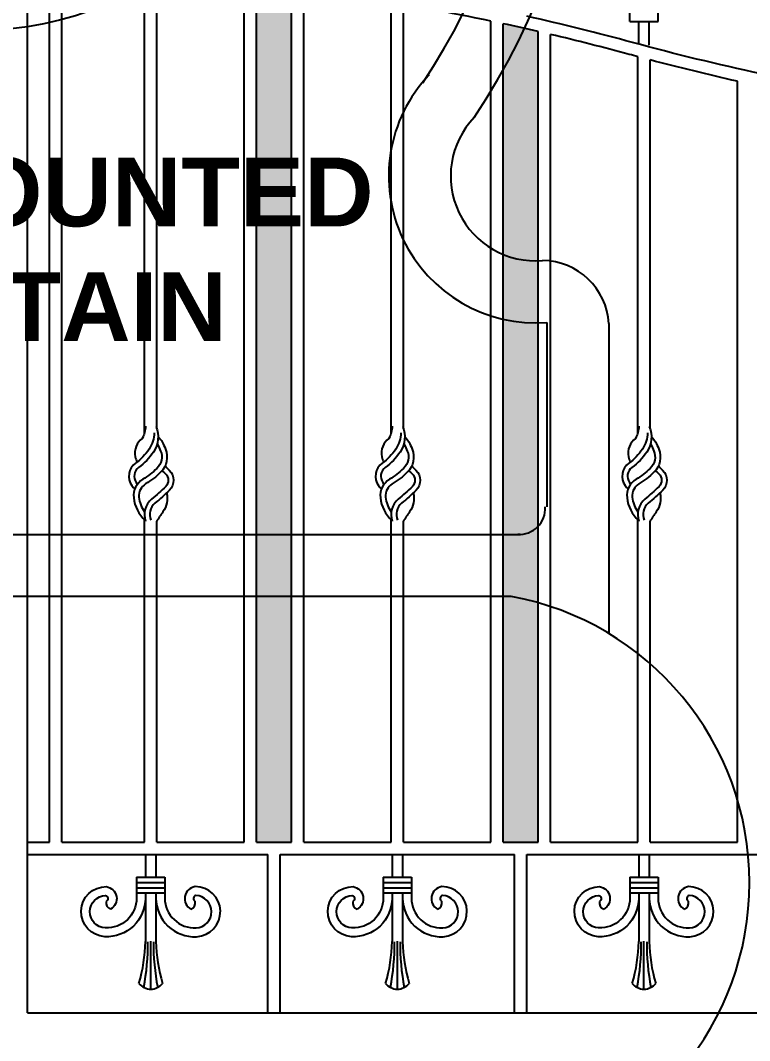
# Model space of a CAD drawing. Header units: inches. Extents: x 13054 to 48691, y 5623 to 20391.
# Drawn here: x 48408.33 to 48434.82, y 18802.12 to 18839.18 of the extents above; entities that cross this region are included whole.
import ezdxf

# ---------------------------------------------------------------- set-up
doc = ezdxf.new("R2010")
doc.units = ezdxf.units.IN
doc.header["$MEASUREMENT"] = 0
doc.styles.get("Standard").update_dxf_attribs({"font": 'arial.ttf'})
pattern_1 = [(130, (50577.7649, 18789.7504), (-1.1474784, -0.10039135), [0.1199856, -1.3198414]), (185, (50577.7649, 18789.7504), (0.22197546, 1.2033628), [0.09598847, -1.0558731]), (79.5486, (50577.6693, 18789.742), (-0.9255038, 1.1029707), [0.10197205, -1.1216926]), (133.8158, (50577.7649, 18790.0704), (-1.7073805, -0.2647986), [0.1799784, -1.9797621]), (83.3644, (50577.6226, 18790.0483), (-1.4952806, 1.5584013), [0.1529581, -1.6825386]), (188.8158, (50577.7649, 18790.0704), (-1.4952794, 1.5584025), [0.1439827, -1.5838097]), (159, (50577.6049, 18789.9904), (-0.95493653, -0.64411282), [0.1199856, -1.3198414]), (214, (50577.6049, 18789.9904), (-0.38925776, 1.1601007), [0.09598847, -1.0558731]), (108.5486, (50577.5253, 18789.9367), (-1.3441947, 0.5159868), [0.10197205, -1.1216926]), (142.5, (50577.7649, 18789.7504), (-0.01945343, 0.53256617), [0, -1.04307466, 0, -1.0718712, 0, -1.05987264]), (172.5, (50577.7649, 18789.7504), (-0.42086069, 0.63098292), [0, -0.61112656, 0, -1.01907754, 0, -0.40395146]), (212.5, (50578.12166, 18789.7504), (-0.854013275, -0.03608346), [0, -0.39995194, 0, -1.24785005, 0, -1.65580103]), (222.5, (50578.28164, 18789.7504), (-0.93298576, 0.16014873), [0, -0.51993752, 0, -0.82870042, 0, -1.1758587])]

msp = doc.modelspace()

# ---------------------------------------------------------------- hatches: boundary and pattern name
at = {"ltscale": 5}
h = msp.add_hatch(dxfattribs=at)
h.set_pattern_fill('AR-CONC', color=251, scale=0.159981, style=0)
h.set_pattern_definition(pattern_1)
h.paths.add_polyline_path([(48418.185, 18840.374, 0.003598), (48416.905, 18840.526), (48416.905, 18809.336), (48418.185, 18809.336)])
h = msp.add_hatch(dxfattribs=at)
h.set_pattern_fill('AR-CONC', color=251, scale=0.159981, style=0)
h.set_pattern_definition(pattern_1)
h.paths.add_polyline_path([(48425.864, 18809.336), (48427.144, 18809.336), (48427.144, 18838.779, 0.003661), (48425.864, 18839.065)])

# ---------------------------------------------------------------- linework, layer by layer
for p, q in [((48408.586, 18803.129), (48408.586, 18847.91)), ((48409.386, 18809.336), (48409.386, 18841.045)), ((48409.834, 18809.336), (48409.834, 18841.032)), ((48412.842, 18824.203), (48412.842, 18840.885)), ((48413.29, 18824.344), (48413.29, 18840.855)), ((48416.457, 18809.336), (48416.457, 18840.575)), ((48416.905, 18809.336), (48416.905, 18840.526)), ((48418.185, 18809.336), (48418.185, 18840.374)), ((48418.633, 18809.336), (48418.633, 18840.316)), ((48421.801, 18824.203), (48421.801, 18839.843)), ((48422.248, 18824.344), (48422.248, 18839.767)), ((48425.416, 18809.336), (48425.416, 18839.16)), ((48425.864, 18809.336), (48425.864, 18839.065)), ((48427.144, 18809.336), (48427.144, 18838.779)), ((48427.592, 18809.336), (48427.592, 18838.674)), ((48430.759, 18824.203), (48430.759, 18837.865)), ((48431.207, 18824.344), (48431.207, 18837.746)), ((48434.375, 18809.336), (48434.375, 18836.973)), ((48412.842, 18809.336), (48412.842, 18821.046)), ((48413.29, 18809.336), (48413.29, 18820.996)), ((48421.801, 18809.336), (48421.801, 18821.046)), ((48422.248, 18809.336), (48422.248, 18820.996)), ((48430.759, 18809.336), (48430.759, 18821.046)), ((48431.207, 18809.336), (48431.207, 18820.996)), ((48408.586, 18809.336), (48409.386, 18809.336)), ((48409.834, 18809.336), (48412.842, 18809.336)), ((48413.29, 18809.336), (48416.457, 18809.336)), ((48416.905, 18809.336), (48418.185, 18809.336)), ((48418.633, 18809.336), (48421.801, 18809.336)), ((48422.248, 18809.336), (48425.416, 18809.336)), ((48425.864, 18809.336), (48427.144, 18809.336)), ((48427.592, 18809.336), (48430.759, 18809.336)), ((48431.207, 18809.336), (48434.375, 18809.336)), ((48408.586, 18808.888), (48417.321, 18808.888)), ((48417.321, 18803.129), (48417.321, 18808.888)), ((48417.769, 18808.888), (48426.28, 18808.888)), ((48417.769, 18803.129), (48417.769, 18808.888)), ((48426.28, 18803.129), (48426.28, 18808.888)), ((48426.728, 18808.888), (48435.239, 18808.888)), ((48426.728, 18803.129), (48426.728, 18808.888)), ((48408.586, 18803.129), (48453.386, 18803.129))]:
    msp.add_line(p, q, dxfattribs=at)
at = {"color": 250, "ltscale": 5}
for p, q in [((48430.471, 18839.14), (48431.495, 18839.14)), ((48430.791, 18838.312), (48430.791, 18839.14)), ((48431.175, 18838.286), (48431.175, 18839.14)), ((48412.874, 18808.889), (48412.874, 18808.061)), ((48413.258, 18808.888), (48413.258, 18808.061)), ((48421.833, 18808.889), (48421.833, 18808.061)), ((48422.216, 18808.888), (48422.216, 18808.061)), ((48430.791, 18808.889), (48430.791, 18808.061)), ((48431.175, 18808.888), (48431.175, 18808.061)), ((48412.554, 18808.061), (48413.578, 18808.061)), ((48421.513, 18808.061), (48422.536, 18808.061)), ((48430.471, 18808.061), (48431.495, 18808.061)), ((48412.554, 18807.869), (48413.578, 18807.869)), ((48412.554, 18807.677), (48413.578, 18807.677)), ((48421.513, 18807.869), (48422.536, 18807.869)), ((48421.513, 18807.677), (48422.536, 18807.677)), ((48430.471, 18807.869), (48431.495, 18807.869)), ((48430.471, 18807.677), (48431.495, 18807.677)), ((48412.554, 18807.485), (48413.578, 18807.485)), ((48412.874, 18807.485), (48412.874, 18805.723)), ((48413.258, 18807.485), (48413.258, 18805.723)), ((48421.513, 18807.485), (48422.536, 18807.485)), ((48421.833, 18807.485), (48421.833, 18805.723)), ((48422.216, 18807.485), (48422.216, 18805.723)), ((48430.471, 18807.485), (48431.495, 18807.485)), ((48430.791, 18807.485), (48430.791, 18805.723)), ((48431.175, 18807.485), (48431.175, 18805.723)), ((48413.066, 18803.992), (48413.066, 18805.738)), ((48422.024, 18803.992), (48422.024, 18805.738)), ((48430.983, 18803.992), (48430.983, 18805.738))]:
    msp.add_line(p, q, dxfattribs=at)
at = {"transparency": 33554483}
for p, q in [((48427.459, 18828.214), (48427.459, 18821.507)), ((48429.709, 18828.17), (48429.709, 18816.91)), ((48427.399, 18821.419), (48427.399, 18821.507)), ((48426.487, 18820.507), (48426.399, 18820.507)), ((48426.16, 18818.257), (48387.633, 18818.257))]:
    msp.add_line(p, q, dxfattribs=at)
at = {"color": 250, "ltscale": 5}
for points in [[(48430.471, 18839.14), (48430.471, 18839.901, 0.428008), (48429.336, 18840.984, 0.959841), (48429.343, 18839.805, 0.664353), (48429.366, 18840.024)], [(48431.495, 18839.14), (48431.495, 18839.901, -0.428008), (48432.631, 18840.984, -0.959841), (48432.624, 18839.805, -0.664353), (48432.601, 18840.024)], [(48412.554, 18808.061), (48412.554, 18807.3, -0.428008), (48411.418, 18806.217, -0.959841), (48411.425, 18807.396, -0.664353), (48411.448, 18807.177)], [(48413.578, 18808.061), (48413.578, 18807.3, 0.428008), (48414.713, 18806.217, 0.959841), (48414.706, 18807.396, 0.664353), (48414.683, 18807.177)], [(48421.513, 18808.061), (48421.513, 18807.3, -0.428008), (48420.377, 18806.217, -0.959841), (48420.384, 18807.396, -0.664353), (48420.407, 18807.177)], [(48422.536, 18808.061), (48422.536, 18807.3, 0.428008), (48423.672, 18806.217, 0.959841), (48423.665, 18807.396, 0.664353), (48423.642, 18807.177)], [(48430.471, 18808.061), (48430.471, 18807.3, -0.428008), (48429.336, 18806.217, -0.959841), (48429.343, 18807.396, -0.664353), (48429.366, 18807.177)], [(48431.495, 18808.061), (48431.495, 18807.3, 0.428008), (48432.631, 18806.217, 0.959841), (48432.624, 18807.396, 0.664353), (48432.601, 18807.177)], [(48412.874, 18807.3), (48412.874, 18807.3, -0.428008), (48411.403, 18805.897, -0.981892), (48411.455, 18807.716, -0.718103), (48411.602, 18806.897)], [(48413.258, 18807.3, 0.428008), (48414.728, 18805.897, 0.981892), (48414.676, 18807.716, 0.718103), (48414.529, 18806.897)], [(48421.833, 18807.3), (48421.833, 18807.3, -0.428008), (48420.362, 18805.897, -0.981892), (48420.414, 18807.716, -0.718103), (48420.561, 18806.897)], [(48422.216, 18807.3, 0.428008), (48423.687, 18805.897, 0.981892), (48423.635, 18807.716, 0.718103), (48423.488, 18806.897)], [(48430.791, 18807.3), (48430.791, 18807.3, -0.428008), (48429.321, 18805.897, -0.981892), (48429.373, 18807.716, -0.718103), (48429.52, 18806.897)], [(48431.175, 18807.3, 0.428008), (48432.646, 18805.897, 0.981892), (48432.594, 18807.716, 0.718103), (48432.447, 18806.897)]]:
    msp.add_lwpolyline(points, format="xyb", dxfattribs=at)
at = {"ltscale": 5}
for points in [[(48425.416, 18839.16, 0.009004), (48422.248, 18839.767)], [(48435.239, 18837.241, -0.012901), (48430.567, 18838.381, 0.010988), (48426.728, 18839.333)], [(48427.144, 18838.779, 0.003661), (48425.864, 18839.065, 0.003661)], [(48430.759, 18837.865, -0.000856), (48430.45, 18837.949, 0.008232), (48427.592, 18838.674, 0.008232)], [(48434.375, 18836.973, -0.008705), (48431.207, 18837.746)]]:
    msp.add_lwpolyline(points, format="xyb", dxfattribs=at)
at = {"color": 251, "ltscale": 5}
for points in [[(48413.259, 18824.428, -0.252549), (48413.167, 18823.504, -0.087636), (48412.628, 18822.944, 0.41188), (48412.54, 18822.397, 0.013567), (48412.586, 18822.336)], [(48412.875, 18824.441, -0.121089), (48412.761, 18824, 0.29598), (48412.507, 18823.332, 0.037965), (48412.565, 18823.137)], [(48422.218, 18824.428, -0.252549), (48422.126, 18823.504, -0.087636), (48421.587, 18822.944, 0.41188), (48421.499, 18822.397, 0.013567), (48421.545, 18822.336)], [(48421.834, 18824.441, -0.121089), (48421.72, 18824, 0.29598), (48421.465, 18823.332, 0.037965), (48421.523, 18823.137)], [(48431.177, 18824.428, -0.252549), (48431.085, 18823.504, -0.087636), (48430.546, 18822.944, 0.41188), (48430.457, 18822.397, 0.013567), (48430.504, 18822.336)], [(48430.793, 18824.441, -0.121089), (48430.678, 18824, 0.29598), (48430.424, 18823.332, 0.037965), (48430.482, 18823.137)], [(48413.195, 18824.205, -0.144246), (48413.008, 18823.611, -0.087636), (48412.515, 18823.099, 0.41188), (48412.383, 18822.286, 0.025835), (48412.488, 18822.155)], [(48413.348, 18824.045, -0.069152), (48413.482, 18823.87, -0.035844), (48413.605, 18823.611, -0.300176), (48413.427, 18822.77, -0.060072), (48412.882, 18822.347, 0.291676), (48412.64, 18821.865, 0.132658), (48412.846, 18821.331)], [(48422.154, 18824.205, -0.144246), (48421.967, 18823.611, -0.087636), (48421.474, 18823.099, 0.41188), (48421.342, 18822.286, 0.025835), (48421.447, 18822.155)], [(48422.307, 18824.045, -0.069152), (48422.44, 18823.87, -0.035844), (48422.564, 18823.611, -0.300176), (48422.386, 18822.77, -0.060072), (48421.841, 18822.347, 0.291676), (48421.599, 18821.865, 0.132658), (48421.804, 18821.331)], [(48431.113, 18824.205, -0.144246), (48430.925, 18823.611, -0.087636), (48430.433, 18823.099, 0.41188), (48430.301, 18822.286, 0.025835), (48430.406, 18822.155)], [(48431.266, 18824.045, -0.069152), (48431.399, 18823.87, -0.035844), (48431.523, 18823.611, -0.300176), (48431.345, 18822.77, -0.060072), (48430.8, 18822.347, 0.291676), (48430.558, 18821.865, 0.132658), (48430.763, 18821.331)], [(48413.309, 18823.784, 0.003011), (48413.315, 18823.775, -0.035844), (48413.427, 18823.541, -0.300176), (48413.292, 18822.907, -0.060072), (48412.783, 18822.512, 0.291676), (48412.449, 18821.845, 0.185041), (48412.866, 18821.023)], [(48422.268, 18823.784, 0.003011), (48422.274, 18823.775, -0.035844), (48422.386, 18823.541, -0.300176), (48422.251, 18822.907, -0.060072), (48421.742, 18822.512, 0.291676), (48421.408, 18821.845, 0.185041), (48421.825, 18821.023)], [(48431.227, 18823.784, 0.003011), (48431.233, 18823.775, -0.035844), (48431.344, 18823.541, -0.300176), (48431.21, 18822.907, -0.060072), (48430.701, 18822.512, 0.291676), (48430.367, 18821.845, 0.185041), (48430.784, 18821.023)], [(48413.48, 18822.828, 0.008341), (48413.607, 18822.708, -0.405153), (48413.611, 18822.249, -0.026953), (48413.096, 18821.796, 0.298845), (48412.875, 18820.995)], [(48413.585, 18822.994, 0.010587), (48413.74, 18822.846, -0.410219), (48413.747, 18822.114, -0.026852), (48413.219, 18821.649, 0.310458), (48413.067, 18821.026)], [(48422.439, 18822.828, 0.008341), (48422.566, 18822.708, -0.405153), (48422.57, 18822.249, -0.026953), (48422.055, 18821.796, 0.298845), (48421.834, 18820.995)], [(48422.544, 18822.994, 0.010587), (48422.699, 18822.846, -0.410219), (48422.706, 18822.114, -0.026852), (48422.178, 18821.649, 0.310458), (48422.026, 18821.026)], [(48431.398, 18822.828, 0.008341), (48431.525, 18822.708, -0.405153), (48431.529, 18822.249, -0.026953), (48431.014, 18821.796, 0.298845), (48430.793, 18820.995)], [(48431.503, 18822.994, 0.010587), (48431.658, 18822.846, -0.410219), (48431.665, 18822.114, -0.026852), (48431.137, 18821.649, 0.310458), (48430.985, 18821.026)], [(48413.642, 18822.013, -0.228922), (48413.508, 18821.331, 0.016118), (48413.279, 18820.979)], [(48422.6, 18822.013, -0.228922), (48422.467, 18821.331, 0.016118), (48422.238, 18820.979)], [(48431.559, 18822.013, -0.228922), (48431.426, 18821.331, 0.016118), (48431.197, 18820.979)]]:
    msp.add_lwpolyline(points, format="xyb", dxfattribs=at)
at = {"transparency": 33554483}
msp.add_lwpolyline([(48387.532, 18820.507), (48426.487, 18820.507)], dxfattribs=at)
msp.add_circle((48406.76, 18850.813), 12, dxfattribs=at)
for centre, radius, start, end in [((48404.365, 18849.407), 24.64, 326.0807, 83.9423), ((48404.365, 18849.407), 22.39, 326.0807, 83.3309), ((48427.045, 18833.531), 5.333, 136.3998, 274.4509), ((48427.045, 18833.531), 3.083, 136.3998, 274.699), ((48427.275, 18828.02), 2.439, 3.5322, 89.467), ((48426.443, 18821.463), 0.957, 267.3549, 2.6451), ((48424.244, 18807.861), 10.571, 280.443, 79.557)]:
    msp.add_arc(centre, radius, start, end, dxfattribs=at)
at = {"color": 250, "ltscale": 5}
for centre, radius, start, end in [((48411.691, 18807.128), 0.248, 168.6631, 248.9827), ((48414.44, 18807.128), 0.248, 291.0173, 11.3369), ((48420.65, 18807.128), 0.248, 168.6631, 248.9827), ((48423.399, 18807.128), 0.248, 291.0173, 11.3369), ((48429.609, 18807.128), 0.248, 168.6631, 248.9827), ((48432.358, 18807.128), 0.248, 291.0173, 11.3369), ((48407.224, 18805.815), 5.65, 343.3845, 359.0721), ((48418.907, 18805.815), 5.65, 180.9279, 196.6155), ((48416.183, 18805.815), 5.65, 343.3845, 359.0721), ((48427.866, 18805.815), 5.65, 180.9279, 196.6155), ((48425.142, 18805.815), 5.65, 343.3845, 359.0721), ((48436.825, 18805.815), 5.65, 180.9279, 196.6155), ((48404.921, 18805.61), 8.043, 348.8493, 0.7358), ((48421.21, 18805.61), 8.043, 179.2642, 191.1507), ((48413.88, 18805.61), 8.043, 348.8493, 0.7358), ((48430.169, 18805.61), 8.043, 179.2642, 191.1507), ((48422.839, 18805.61), 8.043, 348.8493, 0.7358), ((48439.128, 18805.61), 8.043, 179.2642, 191.1507), ((48413.066, 18804.536), 0.544, 218.3001, 321.6999), ((48422.024, 18804.536), 0.544, 218.3001, 321.6999), ((48430.983, 18804.536), 0.544, 218.3001, 321.6999)]:
    msp.add_arc(centre, radius, start, end, dxfattribs=at)

# ---------------------------------------------------------------- texts
at = {"transparency": 33554483, "insert": (48383.035, 18834.201), "char_height": 2.5, "attachment_point": 1}
msp.add_mtext_dynamic_manual_height_columns('\\pxqc;{\\fArial|b1|i0|c0|p34;WALL MOUNTED \\PFOUNTAIN}', width=47.547, gutter_width=1, heights=[0], dxfattribs=at)

doc.saveas('drawing.dxf')
